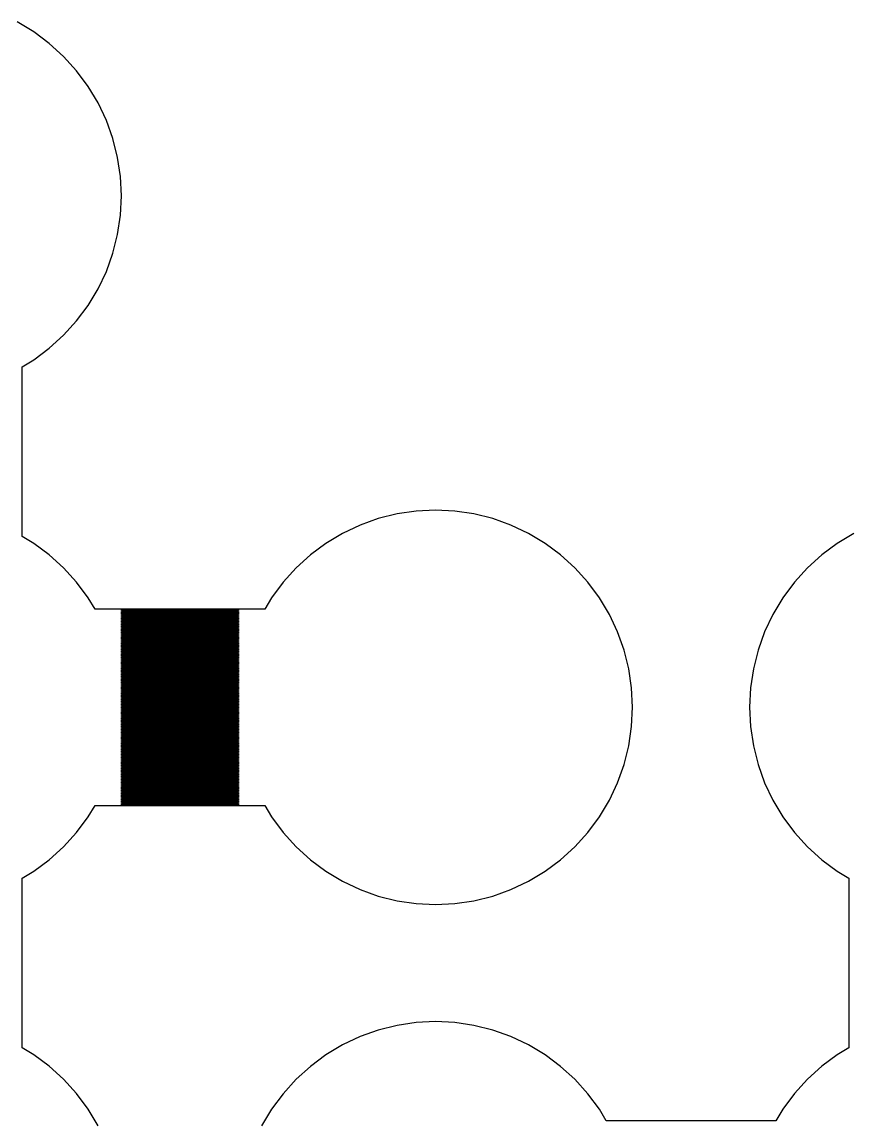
# Model space of a CAD drawing. Extents: x -5 to 92, y -13 to 39.
# Drawn here: x 63.22 to 77.78, y 19.22 to 38.56 of the extents above; entities that cross this region are included whole.
import ezdxf

# ---------------------------------------------------------------- set-up
doc = ezdxf.new("R2010")
doc.units = 0

msp = doc.modelspace()

# ---------------------------------------------------------------- linework, layer by layer
for p, q in [((63.4278, 38.3852), (63.1357, 38.5603)), ((63.7013, 38.1823), (63.4278, 38.3852)), ((63.9537, 37.9537), (63.7013, 38.1823)), ((64.1823, 37.7013), (63.9537, 37.9537)), ((64.3852, 37.4278), (64.1823, 37.7013)), ((64.5603, 37.1357), (64.3852, 37.4278)), ((64.7059, 36.8279), (64.5603, 37.1357)), ((64.8206, 36.5073), (64.7059, 36.8279)), ((64.9033, 36.177), (64.8206, 36.5073)), ((64.9533, 35.8401), (64.9033, 36.177)), ((64.97, 35.5), (64.9533, 35.8401)), ((64.9533, 35.1599), (64.97, 35.5)), ((64.9033, 34.823), (64.9533, 35.1599)), ((64.8206, 34.4927), (64.9033, 34.823)), ((64.7059, 34.1721), (64.8206, 34.4927)), ((64.5603, 33.8642), (64.7059, 34.1721)), ((64.3852, 33.5722), (64.5603, 33.8642)), ((64.1823, 33.2986), (64.3852, 33.5722)), ((63.9537, 33.0463), (64.1823, 33.2986)), ((63.7013, 32.8176), (63.9537, 33.0463)), ((63.4278, 32.6148), (63.7013, 32.8176)), ((63.225, 32.4932), (63.4278, 32.6148)), ((63.225, 29.5068), (63.225, 32.4932)), ((69.4927, 29.8206), (69.1721, 29.7059)), ((69.823, 29.9033), (69.4927, 29.8206)), ((70.1599, 29.9533), (69.823, 29.9033)), ((70.5, 29.97), (70.1599, 29.9533)), ((70.8401, 29.9533), (70.5, 29.97)), ((71.177, 29.9033), (70.8401, 29.9533)), ((71.5073, 29.8206), (71.177, 29.9033)), ((71.8279, 29.7059), (71.5073, 29.8206)), ((69.1721, 29.7059), (68.8642, 29.5603)), ((72.1357, 29.5603), (71.8279, 29.7059)), ((63.4278, 29.3852), (63.225, 29.5068)), ((68.8642, 29.5603), (68.5722, 29.3852)), ((72.4278, 29.3852), (72.1357, 29.5603)), ((77.8643, 29.5603), (77.5722, 29.3852)), ((63.7013, 29.1824), (63.4278, 29.3852)), ((68.5722, 29.3852), (68.2986, 29.1823)), ((72.7013, 29.1823), (72.4278, 29.3852)), ((77.5722, 29.3852), (77.2987, 29.1823)), ((63.9537, 28.9537), (63.7013, 29.1824)), ((68.2986, 29.1823), (68.0463, 28.9537)), ((72.9537, 28.9537), (72.7013, 29.1823)), ((77.2987, 29.1823), (77.0463, 28.9537)), ((64.1823, 28.7014), (63.9537, 28.9537)), ((68.0463, 28.9537), (67.8176, 28.7013)), ((73.1823, 28.7013), (72.9537, 28.9537)), ((77.0463, 28.9537), (76.8177, 28.7013)), ((64.3852, 28.4278), (64.1823, 28.7014)), ((67.8176, 28.7013), (67.6148, 28.4278)), ((73.3852, 28.4278), (73.1823, 28.7013)), ((76.8177, 28.7013), (76.6148, 28.4278)), ((64.5068, 28.225), (64.3852, 28.4278)), ((67.6148, 28.4278), (67.4932, 28.225)), ((73.5603, 28.1357), (73.3852, 28.4278)), ((76.6148, 28.4278), (76.4397, 28.1357)), ((67.4932, 28.225), (64.5068, 28.225)), ((64.97, 28.205), (64.97, 28.215)), ((64.97, 28.215), (67.03, 28.215)), ((67.03, 28.205), (64.97, 28.205)), ((64.97, 28.185), (64.97, 28.195)), ((64.97, 28.195), (67.03, 28.195)), ((67.03, 28.185), (64.97, 28.185)), ((64.97, 28.165), (64.97, 28.175)), ((64.97, 28.175), (67.03, 28.175)), ((67.03, 28.165), (64.97, 28.165)), ((64.97, 28.145), (64.97, 28.155)), ((64.97, 28.155), (67.03, 28.155)), ((67.03, 28.145), (64.97, 28.145)), ((64.97, 28.125), (64.97, 28.135)), ((64.97, 28.135), (67.03, 28.135)), ((67.03, 28.125), (64.97, 28.125)), ((64.97, 28.105), (64.97, 28.115)), ((64.97, 28.115), (67.03, 28.115)), ((67.03, 28.105), (64.97, 28.105)), ((64.97, 28.085), (64.97, 28.095)), ((64.97, 28.095), (67.03, 28.095)), ((67.03, 28.085), (64.97, 28.085)), ((64.97, 28.065), (64.97, 28.075)), ((64.97, 28.075), (67.03, 28.075)), ((67.03, 28.065), (64.97, 28.065)), ((64.97, 28.045), (64.97, 28.055)), ((64.97, 28.055), (67.03, 28.055)), ((67.03, 28.045), (64.97, 28.045)), ((67.03, 28.215), (67.03, 28.205)), ((67.03, 28.195), (67.03, 28.185)), ((67.03, 28.175), (67.03, 28.165)), ((67.03, 28.155), (67.03, 28.145)), ((67.03, 28.135), (67.03, 28.125)), ((67.03, 28.115), (67.03, 28.105)), ((67.03, 28.095), (67.03, 28.085)), ((67.03, 28.075), (67.03, 28.065)), ((67.03, 28.055), (67.03, 28.045)), ((73.7059, 27.8279), (73.5603, 28.1357)), ((76.4397, 28.1357), (76.2941, 27.8279)), ((64.97, 28.025), (64.97, 28.035)), ((64.97, 28.035), (67.03, 28.035)), ((67.03, 28.025), (64.97, 28.025)), ((64.97, 28.005), (64.97, 28.015)), ((64.97, 28.015), (67.03, 28.015)), ((67.03, 28.005), (64.97, 28.005)), ((64.97, 27.985), (64.97, 27.995)), ((64.97, 27.995), (67.03, 27.995)), ((67.03, 27.985), (64.97, 27.985)), ((64.97, 27.965), (64.97, 27.975)), ((64.97, 27.975), (67.03, 27.975)), ((67.03, 27.965), (64.97, 27.965)), ((64.97, 27.945), (64.97, 27.955)), ((64.97, 27.955), (67.03, 27.955)), ((67.03, 27.945), (64.97, 27.945)), ((64.97, 27.925), (64.97, 27.935)), ((64.97, 27.935), (67.03, 27.935)), ((67.03, 27.925), (64.97, 27.925)), ((64.97, 27.905), (64.97, 27.915)), ((64.97, 27.915), (67.03, 27.915)), ((67.03, 27.905), (64.97, 27.905)), ((64.97, 27.885), (64.97, 27.895)), ((64.97, 27.895), (67.03, 27.895)), ((67.03, 27.885), (64.97, 27.885)), ((64.97, 27.865), (64.97, 27.875)), ((64.97, 27.875), (67.03, 27.875)), ((67.03, 27.865), (64.97, 27.865)), ((64.97, 27.845), (64.97, 27.855)), ((64.97, 27.855), (67.03, 27.855)), ((67.03, 28.035), (67.03, 28.025)), ((67.03, 28.015), (67.03, 28.005)), ((67.03, 27.995), (67.03, 27.985)), ((67.03, 27.975), (67.03, 27.965)), ((67.03, 27.955), (67.03, 27.945)), ((67.03, 27.935), (67.03, 27.925)), ((67.03, 27.915), (67.03, 27.905)), ((67.03, 27.895), (67.03, 27.885)), ((67.03, 27.875), (67.03, 27.865)), ((67.03, 27.855), (67.03, 27.845)), ((67.03, 27.845), (64.97, 27.845)), ((64.97, 27.825), (64.97, 27.835)), ((64.97, 27.835), (67.03, 27.835)), ((67.03, 27.825), (64.97, 27.825)), ((64.97, 27.805), (64.97, 27.815)), ((64.97, 27.815), (67.03, 27.815)), ((67.03, 27.805), (64.97, 27.805)), ((64.97, 27.785), (64.97, 27.795)), ((64.97, 27.795), (67.03, 27.795)), ((67.03, 27.785), (64.97, 27.785)), ((64.97, 27.765), (64.97, 27.775)), ((64.97, 27.775), (67.03, 27.775)), ((67.03, 27.765), (64.97, 27.765)), ((64.97, 27.745), (64.97, 27.755)), ((64.97, 27.755), (67.03, 27.755)), ((67.03, 27.745), (64.97, 27.745)), ((64.97, 27.725), (64.97, 27.735)), ((64.97, 27.735), (67.03, 27.735)), ((67.03, 27.725), (64.97, 27.725)), ((64.97, 27.705), (64.97, 27.715)), ((64.97, 27.715), (67.03, 27.715)), ((67.03, 27.705), (64.97, 27.705)), ((64.97, 27.685), (64.97, 27.695)), ((64.97, 27.695), (67.03, 27.695)), ((67.03, 27.685), (64.97, 27.685)), ((64.97, 27.665), (64.97, 27.675)), ((64.97, 27.675), (67.03, 27.675)), ((67.03, 27.665), (64.97, 27.665)), ((67.03, 27.835), (67.03, 27.825)), ((67.03, 27.815), (67.03, 27.805)), ((67.03, 27.795), (67.03, 27.785)), ((67.03, 27.775), (67.03, 27.765)), ((67.03, 27.755), (67.03, 27.745)), ((67.03, 27.735), (67.03, 27.725)), ((67.03, 27.715), (67.03, 27.705)), ((67.03, 27.695), (67.03, 27.685)), ((67.03, 27.675), (67.03, 27.665)), ((73.8206, 27.5073), (73.7059, 27.8279)), ((76.2941, 27.8279), (76.1794, 27.5073)), ((64.97, 27.645), (64.97, 27.655)), ((64.97, 27.655), (67.03, 27.655)), ((67.03, 27.645), (64.97, 27.645)), ((64.97, 27.625), (64.97, 27.635)), ((64.97, 27.635), (67.03, 27.635)), ((67.03, 27.625), (64.97, 27.625)), ((64.97, 27.605), (64.97, 27.615)), ((64.97, 27.615), (67.03, 27.615)), ((67.03, 27.605), (64.97, 27.605)), ((64.97, 27.585), (64.97, 27.595)), ((64.97, 27.595), (67.03, 27.595)), ((67.03, 27.585), (64.97, 27.585)), ((64.97, 27.565), (64.97, 27.575)), ((64.97, 27.575), (67.03, 27.575)), ((67.03, 27.565), (64.97, 27.565)), ((64.97, 27.545), (64.97, 27.555)), ((64.97, 27.555), (67.03, 27.555)), ((67.03, 27.545), (64.97, 27.545)), ((64.97, 27.525), (64.97, 27.535)), ((64.97, 27.535), (67.03, 27.535)), ((67.03, 27.525), (64.97, 27.525)), ((64.97, 27.505), (64.97, 27.515)), ((64.97, 27.515), (67.03, 27.515)), ((67.03, 27.505), (64.97, 27.505)), ((64.97, 27.485), (64.97, 27.495)), ((64.97, 27.495), (67.03, 27.495)), ((67.03, 27.485), (64.97, 27.485)), ((64.97, 27.465), (64.97, 27.475)), ((64.97, 27.475), (67.03, 27.475)), ((67.03, 27.465), (64.97, 27.465)), ((67.03, 27.655), (67.03, 27.645)), ((67.03, 27.635), (67.03, 27.625)), ((67.03, 27.615), (67.03, 27.605)), ((67.03, 27.595), (67.03, 27.585)), ((67.03, 27.575), (67.03, 27.565)), ((67.03, 27.555), (67.03, 27.545)), ((67.03, 27.535), (67.03, 27.525)), ((67.03, 27.515), (67.03, 27.505)), ((67.03, 27.495), (67.03, 27.485)), ((67.03, 27.475), (67.03, 27.465)), ((73.9033, 27.177), (73.8206, 27.5073)), ((76.1794, 27.5073), (76.0967, 27.177)), ((64.97, 27.445), (64.97, 27.455)), ((64.97, 27.455), (67.03, 27.455)), ((67.03, 27.445), (64.97, 27.445)), ((64.97, 27.425), (64.97, 27.435)), ((64.97, 27.435), (67.03, 27.435)), ((67.03, 27.425), (64.97, 27.425)), ((64.97, 27.405), (64.97, 27.415)), ((64.97, 27.415), (67.03, 27.415)), ((67.03, 27.405), (64.97, 27.405)), ((64.97, 27.385), (64.97, 27.395)), ((64.97, 27.395), (67.03, 27.395)), ((67.03, 27.385), (64.97, 27.385)), ((64.97, 27.365), (64.97, 27.375)), ((64.97, 27.375), (67.03, 27.375)), ((67.03, 27.365), (64.97, 27.365)), ((64.97, 27.345), (64.97, 27.355)), ((64.97, 27.355), (67.03, 27.355)), ((67.03, 27.345), (64.97, 27.345)), ((64.97, 27.325), (64.97, 27.335)), ((64.97, 27.335), (67.03, 27.335)), ((67.03, 27.325), (64.97, 27.325)), ((64.97, 27.305), (64.97, 27.315)), ((64.97, 27.315), (67.03, 27.315)), ((67.03, 27.305), (64.97, 27.305)), ((64.97, 27.285), (64.97, 27.295)), ((64.97, 27.295), (67.03, 27.295)), ((67.03, 27.285), (64.97, 27.285)), ((64.97, 27.265), (64.97, 27.275)), ((64.97, 27.275), (67.03, 27.275)), ((67.03, 27.455), (67.03, 27.445)), ((67.03, 27.435), (67.03, 27.425)), ((67.03, 27.415), (67.03, 27.405)), ((67.03, 27.395), (67.03, 27.385)), ((67.03, 27.375), (67.03, 27.365)), ((67.03, 27.355), (67.03, 27.345)), ((67.03, 27.335), (67.03, 27.325)), ((67.03, 27.315), (67.03, 27.305)), ((67.03, 27.295), (67.03, 27.285)), ((67.03, 27.275), (67.03, 27.265)), ((67.03, 27.265), (64.97, 27.265)), ((64.97, 27.245), (64.97, 27.255)), ((64.97, 27.255), (67.03, 27.255)), ((67.03, 27.245), (64.97, 27.245)), ((64.97, 27.225), (64.97, 27.235)), ((64.97, 27.235), (67.03, 27.235)), ((67.03, 27.225), (64.97, 27.225)), ((64.97, 27.205), (64.97, 27.215)), ((64.97, 27.215), (67.03, 27.215)), ((67.03, 27.205), (64.97, 27.205)), ((64.97, 27.185), (64.97, 27.195)), ((64.97, 27.195), (67.03, 27.195)), ((67.03, 27.185), (64.97, 27.185)), ((64.97, 27.165), (64.97, 27.175)), ((64.97, 27.175), (67.03, 27.175)), ((67.03, 27.165), (64.97, 27.165)), ((64.97, 27.145), (64.97, 27.155)), ((64.97, 27.155), (67.03, 27.155)), ((67.03, 27.145), (64.97, 27.145)), ((64.97, 27.125), (64.97, 27.135)), ((64.97, 27.135), (67.03, 27.135)), ((67.03, 27.125), (64.97, 27.125)), ((64.97, 27.105), (64.97, 27.115)), ((64.97, 27.115), (67.03, 27.115)), ((67.03, 27.105), (64.97, 27.105)), ((64.97, 27.085), (64.97, 27.095)), ((64.97, 27.095), (67.03, 27.095)), ((67.03, 27.085), (64.97, 27.085)), ((67.03, 27.255), (67.03, 27.245)), ((67.03, 27.235), (67.03, 27.225)), ((67.03, 27.215), (67.03, 27.205)), ((67.03, 27.195), (67.03, 27.185)), ((67.03, 27.175), (67.03, 27.165)), ((67.03, 27.155), (67.03, 27.145)), ((67.03, 27.135), (67.03, 27.125)), ((67.03, 27.115), (67.03, 27.105)), ((67.03, 27.095), (67.03, 27.085)), ((73.9533, 26.8401), (73.9033, 27.177)), ((76.0967, 27.177), (76.0467, 26.8401)), ((64.97, 27.065), (64.97, 27.075)), ((64.97, 27.075), (67.03, 27.075)), ((67.03, 27.065), (64.97, 27.065)), ((64.97, 27.045), (64.97, 27.055)), ((64.97, 27.055), (67.03, 27.055)), ((67.03, 27.045), (64.97, 27.045)), ((64.97, 27.025), (64.97, 27.035)), ((64.97, 27.035), (67.03, 27.035)), ((67.03, 27.025), (64.97, 27.025)), ((64.97, 27.005), (64.97, 27.015)), ((64.97, 27.015), (67.03, 27.015)), ((67.03, 27.005), (64.97, 27.005)), ((64.97, 26.985), (64.97, 26.995)), ((64.97, 26.995), (67.03, 26.995)), ((67.03, 26.985), (64.97, 26.985)), ((64.97, 26.965), (64.97, 26.975)), ((64.97, 26.975), (67.03, 26.975)), ((67.03, 26.965), (64.97, 26.965)), ((64.97, 26.945), (64.97, 26.955)), ((64.97, 26.955), (67.03, 26.955)), ((67.03, 26.945), (64.97, 26.945)), ((64.97, 26.925), (64.97, 26.935)), ((64.97, 26.935), (67.03, 26.935)), ((67.03, 26.925), (64.97, 26.925)), ((64.97, 26.905), (64.97, 26.915)), ((64.97, 26.915), (67.03, 26.915)), ((67.03, 26.905), (64.97, 26.905)), ((64.97, 26.885), (64.97, 26.895)), ((64.97, 26.895), (67.03, 26.895)), ((67.03, 26.885), (64.97, 26.885)), ((67.03, 27.075), (67.03, 27.065)), ((67.03, 27.055), (67.03, 27.045)), ((67.03, 27.035), (67.03, 27.025)), ((67.03, 27.015), (67.03, 27.005)), ((67.03, 26.995), (67.03, 26.985)), ((67.03, 26.975), (67.03, 26.965)), ((67.03, 26.955), (67.03, 26.945)), ((67.03, 26.935), (67.03, 26.925)), ((67.03, 26.915), (67.03, 26.905)), ((67.03, 26.895), (67.03, 26.885)), ((64.97, 26.865), (64.97, 26.875)), ((64.97, 26.875), (67.03, 26.875)), ((67.03, 26.865), (64.97, 26.865)), ((64.97, 26.845), (64.97, 26.855)), ((64.97, 26.855), (67.03, 26.855)), ((67.03, 26.845), (64.97, 26.845)), ((64.97, 26.825), (64.97, 26.835)), ((64.97, 26.835), (67.03, 26.835)), ((67.03, 26.825), (64.97, 26.825)), ((64.97, 26.805), (64.97, 26.815)), ((64.97, 26.815), (67.03, 26.815)), ((67.03, 26.805), (64.97, 26.805)), ((64.97, 26.785), (64.97, 26.795)), ((64.97, 26.795), (67.03, 26.795)), ((67.03, 26.785), (64.97, 26.785)), ((64.97, 26.765), (64.97, 26.775)), ((64.97, 26.775), (67.03, 26.775)), ((67.03, 26.765), (64.97, 26.765)), ((64.97, 26.745), (64.97, 26.755)), ((64.97, 26.755), (67.03, 26.755)), ((67.03, 26.745), (64.97, 26.745)), ((64.97, 26.725), (64.97, 26.735)), ((64.97, 26.735), (67.03, 26.735)), ((67.03, 26.725), (64.97, 26.725)), ((64.97, 26.705), (64.97, 26.715)), ((64.97, 26.715), (67.03, 26.715)), ((67.03, 26.705), (64.97, 26.705)), ((64.97, 26.685), (64.97, 26.695)), ((64.97, 26.695), (67.03, 26.695)), ((67.03, 26.875), (67.03, 26.865)), ((67.03, 26.855), (67.03, 26.845)), ((67.03, 26.835), (67.03, 26.825)), ((67.03, 26.815), (67.03, 26.805)), ((67.03, 26.795), (67.03, 26.785)), ((67.03, 26.775), (67.03, 26.765)), ((67.03, 26.755), (67.03, 26.745)), ((67.03, 26.735), (67.03, 26.725)), ((67.03, 26.715), (67.03, 26.705)), ((67.03, 26.695), (67.03, 26.685)), ((73.97, 26.5), (73.9533, 26.8401)), ((76.0467, 26.8401), (76.03, 26.5)), ((67.03, 26.685), (64.97, 26.685)), ((64.97, 26.665), (64.97, 26.675)), ((64.97, 26.675), (67.03, 26.675)), ((67.03, 26.665), (64.97, 26.665)), ((64.97, 26.645), (64.97, 26.655)), ((64.97, 26.655), (67.03, 26.655)), ((67.03, 26.645), (64.97, 26.645)), ((64.97, 26.625), (64.97, 26.635)), ((64.97, 26.635), (67.03, 26.635)), ((67.03, 26.625), (64.97, 26.625)), ((64.97, 26.605), (64.97, 26.615)), ((64.97, 26.615), (67.03, 26.615)), ((67.03, 26.605), (64.97, 26.605)), ((64.97, 26.585), (64.97, 26.595)), ((64.97, 26.595), (67.03, 26.595)), ((67.03, 26.585), (64.97, 26.585)), ((64.97, 26.565), (64.97, 26.575)), ((64.97, 26.575), (67.03, 26.575)), ((67.03, 26.565), (64.97, 26.565)), ((64.97, 26.545), (64.97, 26.555)), ((64.97, 26.555), (67.03, 26.555)), ((67.03, 26.545), (64.97, 26.545)), ((64.97, 26.525), (64.97, 26.535)), ((64.97, 26.535), (67.03, 26.535)), ((67.03, 26.525), (64.97, 26.525)), ((64.97, 26.505), (64.97, 26.515)), ((64.97, 26.515), (67.03, 26.515)), ((67.03, 26.505), (64.97, 26.505)), ((67.03, 26.675), (67.03, 26.665)), ((67.03, 26.655), (67.03, 26.645)), ((67.03, 26.635), (67.03, 26.625)), ((67.03, 26.615), (67.03, 26.605)), ((67.03, 26.595), (67.03, 26.585)), ((67.03, 26.575), (67.03, 26.565)), ((67.03, 26.555), (67.03, 26.545)), ((67.03, 26.535), (67.03, 26.525)), ((67.03, 26.515), (67.03, 26.505)), ((73.9533, 26.1599), (73.97, 26.5)), ((76.03, 26.5), (76.0467, 26.1599)), ((64.97, 26.485), (64.97, 26.495)), ((64.97, 26.495), (67.03, 26.495)), ((67.03, 26.485), (64.97, 26.485)), ((64.97, 26.465), (64.97, 26.475)), ((64.97, 26.475), (67.03, 26.475)), ((67.03, 26.465), (64.97, 26.465)), ((64.97, 26.445), (64.97, 26.455)), ((64.97, 26.455), (67.03, 26.455)), ((67.03, 26.445), (64.97, 26.445)), ((64.97, 26.425), (64.97, 26.435)), ((64.97, 26.435), (67.03, 26.435)), ((67.03, 26.425), (64.97, 26.425)), ((64.97, 26.405), (64.97, 26.415)), ((64.97, 26.415), (67.03, 26.415)), ((67.03, 26.405), (64.97, 26.405)), ((64.97, 26.385), (64.97, 26.395)), ((64.97, 26.395), (67.03, 26.395)), ((67.03, 26.385), (64.97, 26.385)), ((64.97, 26.365), (64.97, 26.375)), ((64.97, 26.375), (67.03, 26.375)), ((67.03, 26.365), (64.97, 26.365)), ((64.97, 26.345), (64.97, 26.355)), ((64.97, 26.355), (67.03, 26.355)), ((67.03, 26.345), (64.97, 26.345)), ((64.97, 26.325), (64.97, 26.335)), ((64.97, 26.335), (67.03, 26.335)), ((67.03, 26.325), (64.97, 26.325)), ((64.97, 26.305), (64.97, 26.315)), ((64.97, 26.315), (67.03, 26.315)), ((67.03, 26.305), (64.97, 26.305)), ((67.03, 26.495), (67.03, 26.485)), ((67.03, 26.475), (67.03, 26.465)), ((67.03, 26.455), (67.03, 26.445)), ((67.03, 26.435), (67.03, 26.425)), ((67.03, 26.415), (67.03, 26.405)), ((67.03, 26.395), (67.03, 26.385)), ((67.03, 26.375), (67.03, 26.365)), ((67.03, 26.355), (67.03, 26.345)), ((67.03, 26.335), (67.03, 26.325)), ((67.03, 26.315), (67.03, 26.305)), ((64.97, 26.285), (64.97, 26.295)), ((64.97, 26.295), (67.03, 26.295)), ((67.03, 26.285), (64.97, 26.285)), ((64.97, 26.265), (64.97, 26.275)), ((64.97, 26.275), (67.03, 26.275)), ((67.03, 26.265), (64.97, 26.265)), ((64.97, 26.245), (64.97, 26.255)), ((64.97, 26.255), (67.03, 26.255)), ((67.03, 26.245), (64.97, 26.245)), ((64.97, 26.225), (64.97, 26.235)), ((64.97, 26.235), (67.03, 26.235)), ((67.03, 26.225), (64.97, 26.225)), ((64.97, 26.205), (64.97, 26.215)), ((64.97, 26.215), (67.03, 26.215)), ((67.03, 26.205), (64.97, 26.205)), ((64.97, 26.185), (64.97, 26.195)), ((64.97, 26.195), (67.03, 26.195)), ((67.03, 26.185), (64.97, 26.185)), ((64.97, 26.165), (64.97, 26.175)), ((64.97, 26.175), (67.03, 26.175)), ((67.03, 26.165), (64.97, 26.165)), ((64.97, 26.145), (64.97, 26.155)), ((64.97, 26.155), (67.03, 26.155)), ((67.03, 26.145), (64.97, 26.145)), ((64.97, 26.125), (64.97, 26.135)), ((64.97, 26.135), (67.03, 26.135)), ((67.03, 26.125), (64.97, 26.125)), ((64.97, 26.105), (64.97, 26.115)), ((64.97, 26.115), (67.03, 26.115)), ((67.03, 26.295), (67.03, 26.285)), ((67.03, 26.275), (67.03, 26.265)), ((67.03, 26.255), (67.03, 26.245)), ((67.03, 26.235), (67.03, 26.225)), ((67.03, 26.215), (67.03, 26.205)), ((67.03, 26.195), (67.03, 26.185)), ((67.03, 26.175), (67.03, 26.165)), ((67.03, 26.155), (67.03, 26.145)), ((67.03, 26.135), (67.03, 26.125)), ((67.03, 26.115), (67.03, 26.105)), ((73.9033, 25.823), (73.9533, 26.1599)), ((76.0467, 26.1599), (76.0967, 25.823)), ((67.03, 26.105), (64.97, 26.105)), ((64.97, 26.085), (64.97, 26.095)), ((64.97, 26.095), (67.03, 26.095)), ((67.03, 26.085), (64.97, 26.085)), ((64.97, 26.065), (64.97, 26.075)), ((64.97, 26.075), (67.03, 26.075)), ((67.03, 26.065), (64.97, 26.065)), ((64.97, 26.045), (64.97, 26.055)), ((64.97, 26.055), (67.03, 26.055)), ((67.03, 26.045), (64.97, 26.045)), ((64.97, 26.025), (64.97, 26.035)), ((64.97, 26.035), (67.03, 26.035)), ((67.03, 26.025), (64.97, 26.025)), ((64.97, 26.005), (64.97, 26.015)), ((64.97, 26.015), (67.03, 26.015)), ((67.03, 26.005), (64.97, 26.005)), ((64.97, 25.985), (64.97, 25.995)), ((64.97, 25.995), (67.03, 25.995)), ((67.03, 25.985), (64.97, 25.985)), ((64.97, 25.965), (64.97, 25.975)), ((64.97, 25.975), (67.03, 25.975)), ((67.03, 25.965), (64.97, 25.965)), ((64.97, 25.945), (64.97, 25.955)), ((64.97, 25.955), (67.03, 25.955)), ((67.03, 25.945), (64.97, 25.945)), ((64.97, 25.925), (64.97, 25.935)), ((64.97, 25.935), (67.03, 25.935)), ((67.03, 25.925), (64.97, 25.925)), ((67.03, 26.095), (67.03, 26.085)), ((67.03, 26.075), (67.03, 26.065)), ((67.03, 26.055), (67.03, 26.045)), ((67.03, 26.035), (67.03, 26.025)), ((67.03, 26.015), (67.03, 26.005)), ((67.03, 25.995), (67.03, 25.985)), ((67.03, 25.975), (67.03, 25.965)), ((67.03, 25.955), (67.03, 25.945)), ((67.03, 25.935), (67.03, 25.925)), ((64.97, 25.905), (64.97, 25.915)), ((64.97, 25.915), (67.03, 25.915)), ((67.03, 25.905), (64.97, 25.905)), ((64.97, 25.885), (64.97, 25.895)), ((64.97, 25.895), (67.03, 25.895)), ((67.03, 25.885), (64.97, 25.885)), ((64.97, 25.865), (64.97, 25.875)), ((64.97, 25.875), (67.03, 25.875)), ((67.03, 25.865), (64.97, 25.865)), ((64.97, 25.845), (64.97, 25.855)), ((64.97, 25.855), (67.03, 25.855)), ((67.03, 25.845), (64.97, 25.845)), ((64.97, 25.825), (64.97, 25.835)), ((64.97, 25.835), (67.03, 25.835)), ((67.03, 25.825), (64.97, 25.825)), ((64.97, 25.805), (64.97, 25.815)), ((64.97, 25.815), (67.03, 25.815)), ((67.03, 25.805), (64.97, 25.805)), ((64.97, 25.785), (64.97, 25.795)), ((64.97, 25.795), (67.03, 25.795)), ((67.03, 25.785), (64.97, 25.785)), ((64.97, 25.765), (64.97, 25.775)), ((64.97, 25.775), (67.03, 25.775)), ((67.03, 25.765), (64.97, 25.765)), ((64.97, 25.745), (64.97, 25.755)), ((64.97, 25.755), (67.03, 25.755)), ((67.03, 25.745), (64.97, 25.745)), ((64.97, 25.725), (64.97, 25.735)), ((64.97, 25.735), (67.03, 25.735)), ((67.03, 25.725), (64.97, 25.725)), ((67.03, 25.915), (67.03, 25.905)), ((67.03, 25.895), (67.03, 25.885)), ((67.03, 25.875), (67.03, 25.865)), ((67.03, 25.855), (67.03, 25.845)), ((67.03, 25.835), (67.03, 25.825)), ((67.03, 25.815), (67.03, 25.805)), ((67.03, 25.795), (67.03, 25.785)), ((67.03, 25.775), (67.03, 25.765)), ((67.03, 25.755), (67.03, 25.745)), ((67.03, 25.735), (67.03, 25.725)), ((73.8206, 25.4927), (73.9033, 25.823)), ((76.0967, 25.823), (76.1794, 25.4927)), ((64.97, 25.705), (64.97, 25.715)), ((64.97, 25.715), (67.03, 25.715)), ((67.03, 25.705), (64.97, 25.705)), ((64.97, 25.685), (64.97, 25.695)), ((64.97, 25.695), (67.03, 25.695)), ((67.03, 25.685), (64.97, 25.685)), ((64.97, 25.665), (64.97, 25.675)), ((64.97, 25.675), (67.03, 25.675)), ((67.03, 25.665), (64.97, 25.665)), ((64.97, 25.645), (64.97, 25.655)), ((64.97, 25.655), (67.03, 25.655)), ((67.03, 25.645), (64.97, 25.645)), ((64.97, 25.625), (64.97, 25.635)), ((64.97, 25.635), (67.03, 25.635)), ((67.03, 25.625), (64.97, 25.625)), ((64.97, 25.605), (64.97, 25.615)), ((64.97, 25.615), (67.03, 25.615)), ((67.03, 25.605), (64.97, 25.605)), ((64.97, 25.585), (64.97, 25.595)), ((64.97, 25.595), (67.03, 25.595)), ((67.03, 25.585), (64.97, 25.585)), ((64.97, 25.565), (64.97, 25.575)), ((64.97, 25.575), (67.03, 25.575)), ((67.03, 25.565), (64.97, 25.565)), ((64.97, 25.545), (64.97, 25.555)), ((64.97, 25.555), (67.03, 25.555)), ((67.03, 25.545), (64.97, 25.545)), ((64.97, 25.525), (64.97, 25.535)), ((64.97, 25.535), (67.03, 25.535)), ((67.03, 25.715), (67.03, 25.705)), ((67.03, 25.695), (67.03, 25.685)), ((67.03, 25.675), (67.03, 25.665)), ((67.03, 25.655), (67.03, 25.645)), ((67.03, 25.635), (67.03, 25.625)), ((67.03, 25.615), (67.03, 25.605)), ((67.03, 25.595), (67.03, 25.585)), ((67.03, 25.575), (67.03, 25.565)), ((67.03, 25.555), (67.03, 25.545)), ((67.03, 25.535), (67.03, 25.525)), ((67.03, 25.525), (64.97, 25.525)), ((64.97, 25.505), (64.97, 25.515)), ((64.97, 25.515), (67.03, 25.515)), ((67.03, 25.505), (64.97, 25.505)), ((64.97, 25.485), (64.97, 25.495)), ((64.97, 25.495), (67.03, 25.495)), ((67.03, 25.485), (64.97, 25.485)), ((64.97, 25.465), (64.97, 25.475)), ((64.97, 25.475), (67.03, 25.475)), ((67.03, 25.465), (64.97, 25.465)), ((64.97, 25.445), (64.97, 25.455)), ((64.97, 25.455), (67.03, 25.455)), ((67.03, 25.445), (64.97, 25.445)), ((64.97, 25.425), (64.97, 25.435)), ((64.97, 25.435), (67.03, 25.435)), ((67.03, 25.425), (64.97, 25.425)), ((64.97, 25.405), (64.97, 25.415)), ((64.97, 25.415), (67.03, 25.415)), ((67.03, 25.405), (64.97, 25.405)), ((64.97, 25.385), (64.97, 25.395)), ((64.97, 25.395), (67.03, 25.395)), ((67.03, 25.385), (64.97, 25.385)), ((64.97, 25.365), (64.97, 25.375)), ((64.97, 25.375), (67.03, 25.375)), ((67.03, 25.365), (64.97, 25.365)), ((64.97, 25.345), (64.97, 25.355)), ((64.97, 25.355), (67.03, 25.355)), ((67.03, 25.345), (64.97, 25.345)), ((67.03, 25.515), (67.03, 25.505)), ((67.03, 25.495), (67.03, 25.485)), ((67.03, 25.475), (67.03, 25.465)), ((67.03, 25.455), (67.03, 25.445)), ((67.03, 25.435), (67.03, 25.425)), ((67.03, 25.415), (67.03, 25.405)), ((67.03, 25.395), (67.03, 25.385)), ((67.03, 25.375), (67.03, 25.365)), ((67.03, 25.355), (67.03, 25.345)), ((73.7059, 25.1721), (73.8206, 25.4927)), ((76.1794, 25.4927), (76.2941, 25.1721)), ((64.97, 25.325), (64.97, 25.335)), ((64.97, 25.335), (67.03, 25.335)), ((67.03, 25.325), (64.97, 25.325)), ((64.97, 25.305), (64.97, 25.315)), ((64.97, 25.315), (67.03, 25.315)), ((67.03, 25.305), (64.97, 25.305)), ((64.97, 25.285), (64.97, 25.295)), ((64.97, 25.295), (67.03, 25.295)), ((67.03, 25.285), (64.97, 25.285)), ((64.97, 25.265), (64.97, 25.275)), ((64.97, 25.275), (67.03, 25.275)), ((67.03, 25.265), (64.97, 25.265)), ((64.97, 25.245), (64.97, 25.255)), ((64.97, 25.255), (67.03, 25.255)), ((67.03, 25.245), (64.97, 25.245)), ((64.97, 25.225), (64.97, 25.235)), ((64.97, 25.235), (67.03, 25.235)), ((67.03, 25.225), (64.97, 25.225)), ((64.97, 25.205), (64.97, 25.215)), ((64.97, 25.215), (67.03, 25.215)), ((67.03, 25.205), (64.97, 25.205)), ((64.97, 25.185), (64.97, 25.195)), ((64.97, 25.195), (67.03, 25.195)), ((67.03, 25.185), (64.97, 25.185)), ((64.97, 25.165), (64.97, 25.175)), ((64.97, 25.175), (67.03, 25.175)), ((67.03, 25.165), (64.97, 25.165)), ((64.97, 25.145), (64.97, 25.155)), ((64.97, 25.155), (67.03, 25.155)), ((67.03, 25.145), (64.97, 25.145)), ((67.03, 25.335), (67.03, 25.325)), ((67.03, 25.315), (67.03, 25.305)), ((67.03, 25.295), (67.03, 25.285)), ((67.03, 25.275), (67.03, 25.265)), ((67.03, 25.255), (67.03, 25.245)), ((67.03, 25.235), (67.03, 25.225)), ((67.03, 25.215), (67.03, 25.205)), ((67.03, 25.195), (67.03, 25.185)), ((67.03, 25.175), (67.03, 25.165)), ((67.03, 25.155), (67.03, 25.145)), ((73.5603, 24.8643), (73.7059, 25.1721)), ((76.2941, 25.1721), (76.4397, 24.8642)), ((64.97, 25.125), (64.97, 25.135)), ((64.97, 25.135), (67.03, 25.135)), ((67.03, 25.125), (64.97, 25.125)), ((64.97, 25.105), (64.97, 25.115)), ((64.97, 25.115), (67.03, 25.115)), ((67.03, 25.105), (64.97, 25.105)), ((64.97, 25.085), (64.97, 25.095)), ((64.97, 25.095), (67.03, 25.095)), ((67.03, 25.085), (64.97, 25.085)), ((64.97, 25.065), (64.97, 25.075)), ((64.97, 25.075), (67.03, 25.075)), ((67.03, 25.065), (64.97, 25.065)), ((64.97, 25.045), (64.97, 25.055)), ((64.97, 25.055), (67.03, 25.055)), ((67.03, 25.045), (64.97, 25.045)), ((64.97, 25.025), (64.97, 25.035)), ((64.97, 25.035), (67.03, 25.035)), ((67.03, 25.025), (64.97, 25.025)), ((64.97, 25.005), (64.97, 25.015)), ((64.97, 25.015), (67.03, 25.015)), ((67.03, 25.005), (64.97, 25.005)), ((64.97, 24.985), (64.97, 24.995)), ((64.97, 24.995), (67.03, 24.995)), ((67.03, 24.985), (64.97, 24.985)), ((64.97, 24.965), (64.97, 24.975)), ((64.97, 24.975), (67.03, 24.975)), ((67.03, 24.965), (64.97, 24.965)), ((64.97, 24.945), (64.97, 24.955)), ((64.97, 24.955), (67.03, 24.955)), ((67.03, 25.135), (67.03, 25.125)), ((67.03, 25.115), (67.03, 25.105)), ((67.03, 25.095), (67.03, 25.085)), ((67.03, 25.075), (67.03, 25.065)), ((67.03, 25.055), (67.03, 25.045)), ((67.03, 25.035), (67.03, 25.025)), ((67.03, 25.015), (67.03, 25.005)), ((67.03, 24.995), (67.03, 24.985)), ((67.03, 24.975), (67.03, 24.965)), ((67.03, 24.955), (67.03, 24.945)), ((64.3852, 24.5722), (64.5068, 24.775)), ((64.5068, 24.775), (67.4932, 24.775)), ((67.03, 24.945), (64.97, 24.945)), ((64.97, 24.925), (64.97, 24.935)), ((64.97, 24.935), (67.03, 24.935)), ((67.03, 24.925), (64.97, 24.925)), ((64.97, 24.905), (64.97, 24.915)), ((64.97, 24.915), (67.03, 24.915)), ((67.03, 24.905), (64.97, 24.905)), ((64.97, 24.885), (64.97, 24.895)), ((64.97, 24.895), (67.03, 24.895)), ((67.03, 24.885), (64.97, 24.885)), ((64.97, 24.865), (64.97, 24.875)), ((64.97, 24.875), (67.03, 24.875)), ((67.03, 24.865), (64.97, 24.865)), ((64.97, 24.845), (64.97, 24.855)), ((64.97, 24.855), (67.03, 24.855)), ((67.03, 24.845), (64.97, 24.845)), ((64.97, 24.825), (64.97, 24.835)), ((64.97, 24.835), (67.03, 24.835)), ((67.03, 24.825), (64.97, 24.825)), ((64.97, 24.805), (64.97, 24.815)), ((64.97, 24.815), (67.03, 24.815)), ((67.03, 24.805), (64.97, 24.805)), ((64.97, 24.785), (64.97, 24.795)), ((64.97, 24.795), (67.03, 24.795)), ((67.03, 24.785), (64.97, 24.785)), ((67.03, 24.935), (67.03, 24.925)), ((67.03, 24.915), (67.03, 24.905)), ((67.03, 24.895), (67.03, 24.885)), ((67.03, 24.875), (67.03, 24.865)), ((67.03, 24.855), (67.03, 24.845)), ((67.03, 24.835), (67.03, 24.825)), ((67.03, 24.815), (67.03, 24.805)), ((67.03, 24.795), (67.03, 24.785)), ((67.4932, 24.775), (67.6148, 24.5722)), ((73.3852, 24.5722), (73.5603, 24.8643)), ((76.4397, 24.8642), (76.6148, 24.5722)), ((64.1824, 24.2987), (64.3852, 24.5722)), ((67.6148, 24.5722), (67.8176, 24.2987)), ((73.1823, 24.2987), (73.3852, 24.5722)), ((76.6148, 24.5722), (76.8177, 24.2986)), ((63.9537, 24.0463), (64.1824, 24.2987)), ((67.8176, 24.2987), (68.0463, 24.0463)), ((72.9537, 24.0463), (73.1823, 24.2987)), ((76.8177, 24.2986), (77.0463, 24.0463)), ((63.7014, 23.8177), (63.9537, 24.0463)), ((68.0463, 24.0463), (68.2986, 23.8177)), ((72.7013, 23.8177), (72.9537, 24.0463)), ((77.0463, 24.0463), (77.2987, 23.8176)), ((63.4278, 23.6148), (63.7014, 23.8177)), ((68.2986, 23.8177), (68.5722, 23.6148)), ((72.4278, 23.6148), (72.7013, 23.8177)), ((77.2987, 23.8176), (77.5722, 23.6148)), ((63.225, 23.4932), (63.4278, 23.6148)), ((68.5722, 23.6148), (68.8642, 23.4397)), ((72.1357, 23.4397), (72.4278, 23.6148)), ((77.5722, 23.6148), (77.775, 23.4932)), ((63.225, 20.5068), (63.225, 23.4932)), ((68.8642, 23.4397), (69.1721, 23.2941)), ((71.8279, 23.2941), (72.1357, 23.4397)), ((77.775, 23.4932), (77.775, 20.5068)), ((69.1721, 23.2941), (69.4927, 23.1794)), ((71.5073, 23.1794), (71.8279, 23.2941)), ((69.4927, 23.1794), (69.823, 23.0967)), ((69.823, 23.0967), (70.1599, 23.0467)), ((70.1599, 23.0467), (70.5, 23.03)), ((70.5, 23.03), (70.8401, 23.0467)), ((70.8401, 23.0467), (71.177, 23.0967)), ((71.177, 23.0967), (71.5073, 23.1794)), ((69.823, 20.9033), (69.4927, 20.8206)), ((70.1599, 20.9533), (69.823, 20.9033)), ((70.5, 20.97), (70.1599, 20.9533)), ((70.8401, 20.9533), (70.5, 20.97)), ((71.177, 20.9033), (70.8401, 20.9533)), ((71.5073, 20.8206), (71.177, 20.9033)), ((69.1721, 20.7059), (68.8643, 20.5603)), ((69.4927, 20.8206), (69.1721, 20.7059)), ((71.8279, 20.7059), (71.5073, 20.8206)), ((72.1358, 20.5603), (71.8279, 20.7059)), ((63.4278, 20.3852), (63.225, 20.5068)), ((68.8643, 20.5603), (68.5722, 20.3852)), ((72.4278, 20.3852), (72.1358, 20.5603)), ((77.775, 20.5068), (77.5722, 20.3852)), ((63.7013, 20.1824), (63.4278, 20.3852)), ((68.5722, 20.3852), (68.2987, 20.1823)), ((72.7014, 20.1823), (72.4278, 20.3852)), ((77.5722, 20.3852), (77.2987, 20.1824)), ((63.9537, 19.9537), (63.7013, 20.1824)), ((68.2987, 20.1823), (68.0463, 19.9537)), ((72.9537, 19.9537), (72.7014, 20.1823)), ((77.2987, 20.1824), (77.0463, 19.9537)), ((64.1823, 19.7014), (63.9537, 19.9537)), ((68.0463, 19.9537), (67.8177, 19.7013)), ((73.1824, 19.7013), (72.9537, 19.9537)), ((77.0463, 19.9537), (76.8177, 19.7014)), ((64.3852, 19.4278), (64.1823, 19.7014)), ((67.8177, 19.7013), (67.6148, 19.4278)), ((73.3852, 19.4278), (73.1824, 19.7013)), ((76.8177, 19.7014), (76.6148, 19.4278)), ((64.5603, 19.1358), (64.3852, 19.4278)), ((67.6148, 19.4278), (67.4397, 19.1357)), ((73.5068, 19.225), (73.3852, 19.4278)), ((76.6148, 19.4278), (76.4932, 19.225)), ((76.4932, 19.225), (73.5068, 19.225))]:
    msp.add_line(p, q)

doc.saveas('drawing.dxf')
